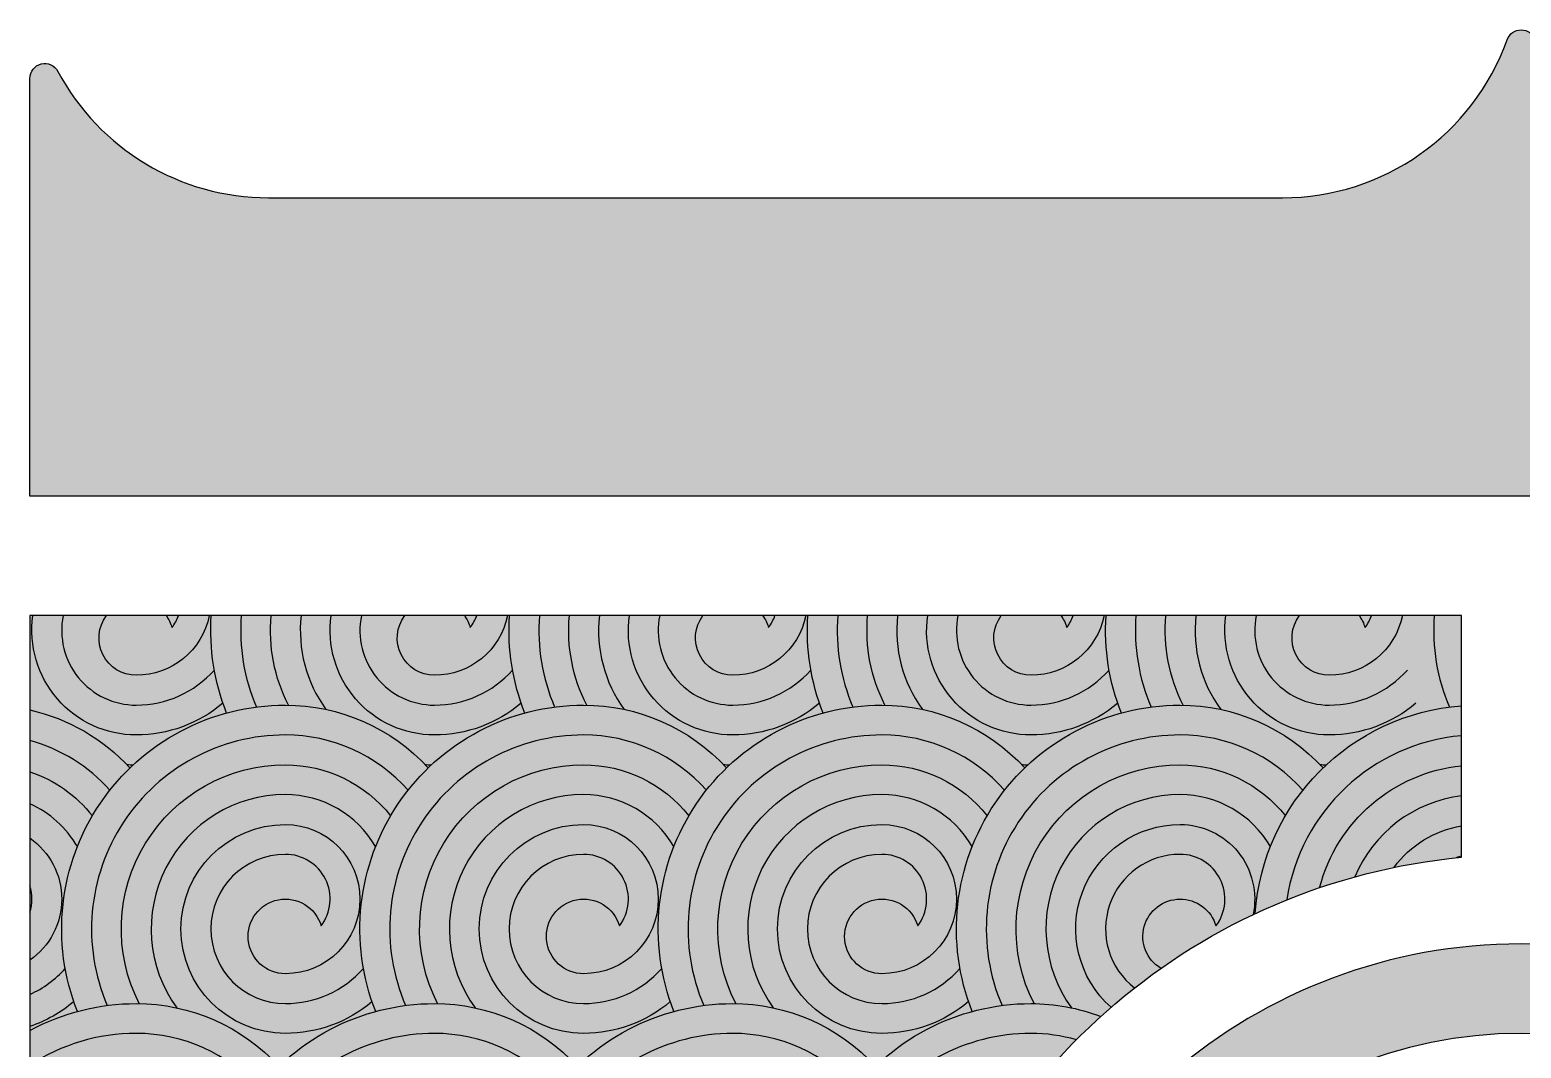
# Model space of a CAD drawing. Extents: x 46226 to 52544, y 29429 to 32275.
# Drawn here: x 46227 to 46727, y 31554 to 31895 of the extents above; entities that cross this region are included whole.
import ezdxf

# ---------------------------------------------------------------- set-up
doc = ezdxf.new("R2010")
doc.units = 0
doc.header["$LTSCALE"] = 1000
doc.header["$MEASUREMENT"] = 0

# ---------------------------------------------------------------- blocks, each defined once
blk = doc.blocks.new('dmgyxywl')
h = blk.add_hatch(color=42)
h.dxf.hatch_style = 1
edge = h.paths.add_edge_path()
edge.add_line((11.16785630240338, 0), (1.021737578848843, 0))
edge.add_arc((35.66275373022654, -5.000000000003638), 35, 171.7867892982619, 270.000000000006)
edge.add_arc((35.66275373023382, 4.999999999996362), 44.9999999999965, 269.9999999999907, 310.231549833652)
edge.add_arc((135.6627537302193, -5.000000000043656), 74.99999999997992, 190.1626203549432, 198.9492762169941, ccw=False)
edge.add_arc((35.66275373024109, 4.999999999992724), 34.99999999999623, 270, 318.40924023331496, ccw=False)
edge.add_arc((35.66275373023382, -5.000000000003638), 25, 168.4630409671591, 270, ccw=False)
edge = h.paths.add_edge_path()
edge.add_line((45.66275373023382, 0), (25.6627537302702, 0))
edge.add_arc((35.66275373022654, -7.499999999996362), 12.5000000000043, 143.1301023540493, 270)
edge.add_arc((35.66275373021926, 4.999999999992724), 24.99999999999898, 270.0000000000167, 348.4630409672036)
edge.add_line((60.15765115805698, 0), (49.80488935395988, 3.637978807091713e-12))
edge.add_arc((35.66275373021199, 4.999999999970896), 15.0000000000072, 323.1301023542727, 340.5287793656488, ccw=False)
edge.add_arc((35.66275373022654, -7.499999999996362), 12.5000000000043, 16.26020470825459, 36.86989764581067)
h = blk.add_hatch(color=42)
h.dxf.hatch_style = 1
edge = h.paths.add_edge_path()
edge.add_line((70.8553467461461, 0), (60.82960599475336, 0))
edge.add_arc((135.6627537302411, -5.000000000010914), 75.00000000000769, 176.1774462707178, 201.6246339271362)
edge.add_arc((85.66275373023382, -105.0000000000109), 75.00000000000679, 97.45561070894001, 105.2452637187024, ccw=False)
edge.add_arc((135.6627537302265, -5.000000000003638), 65.00000000000031, 175.5882742142268, 203.2267108443493, ccw=False)
edge = h.paths.add_edge_path()
edge.add_line((90.94139418024133, 0), (80.89049797971529, 0))
edge.add_arc((135.6627537302193, -4.999999999992724), 54.99999999998902, 174.7840914295523, 207.0449473588073)
edge.add_arc((85.66275373023382, -95.00000000001091), 65.00000000000489, 77.9378990770116, 89.10593422333181, ccw=False)
edge.add_arc((135.6627537302338, -5.000000000003638), 44.99999999999861, 173.6206297915521, 215.9760102486712, ccw=False)
edge = h.paths.add_edge_path()
edge.add_line((111.1678563024034, 0), (101.0217375788488, 0))
edge.add_arc((135.6627537302265, -5.000000000003638), 35, 171.7867892982619, 270.000000000006)
edge.add_arc((135.6627537302338, 4.999999999996362), 44.9999999999965, 269.9999999999907, 310.231549833652)
edge.add_arc((235.6627537302193, -5.000000000043656), 74.99999999997992, 190.1626203549432, 198.9492762169941, ccw=False)
edge.add_arc((135.6627537302411, 4.999999999992724), 34.99999999999623, 270, 318.40924023331496, ccw=False)
edge.add_arc((135.6627537302338, -5.000000000003638), 25, 168.4630409671591, 270, ccw=False)
edge = h.paths.add_edge_path()
edge.add_line((145.6627537302338, 0), (125.6627537300519, 0))
edge.add_arc((135.6627537302265, -7.499999999996362), 12.5000000000043, 143.1301023546496, 270)
edge.add_arc((135.6627537302193, 4.999999999992724), 24.99999999999898, 270.0000000000167, 348.4630409672036)
edge.add_line((160.157651158057, 0), (149.8048893539599, 3.637978807091713e-12))
edge.add_arc((135.662753730212, 4.999999999970896), 15.0000000000072, 323.1301023542727, 340.5287793656488, ccw=False)
edge.add_arc((135.6627537302265, -7.499999999996362), 12.5000000000043, 16.26020470825459, 36.86989764581067)
h = blk.add_hatch(color=42)
h.dxf.hatch_style = 1
edge = h.paths.add_edge_path()
edge.add_line((211.1678563024034, 0), (201.0217375788488, 0))
edge.add_arc((235.6627537302265, -5.000000000003638), 35, 171.7867892982619, 270.000000000006)
edge.add_arc((235.6627537302338, 4.999999999996362), 44.9999999999965, 269.9999999999907, 310.231549833652)
edge.add_arc((335.6627537302193, -5.000000000043656), 74.99999999997992, 190.1626203549432, 198.9492762169941, ccw=False)
edge.add_arc((235.6627537302411, 4.999999999992724), 34.99999999999623, 270, 318.40924023331496, ccw=False)
edge.add_arc((235.6627537302338, -5.000000000003638), 25, 168.4630409671591, 270, ccw=False)
edge = h.paths.add_edge_path()
edge.add_line((190.9413941802413, 0), (180.890497979708, 0))
edge.add_arc((235.6627537302193, -4.999999999992724), 54.99999999998902, 174.7840914295529, 207.0449473588073)
edge.add_arc((185.6627537302338, -95.00000000001091), 65.00000000000489, 77.9378990770116, 89.10593422333181, ccw=False)
edge.add_arc((235.6627537302338, -5.000000000003638), 44.99999999999861, 173.6206297915521, 215.9760102486712, ccw=False)
edge = h.paths.add_edge_path()
edge.add_line((170.8553467461461, 0), (160.8296059947534, 0))
edge.add_arc((235.6627537302411, -5.000000000010914), 75.00000000000769, 176.1774462707178, 201.6246339271362)
edge.add_arc((185.6627537302338, -105.0000000000109), 75.00000000000679, 97.45561070894001, 105.2452637187024, ccw=False)
edge.add_arc((235.6627537302265, -5.000000000003638), 65.00000000000031, 175.5882742142268, 203.2267108443493, ccw=False)
edge = h.paths.add_edge_path()
edge.add_line((245.6627537302338, 0), (225.6627537302047, 0))
edge.add_arc((235.6627537302265, -7.499999999996362), 12.5000000000043, 143.1301023542294, 270)
edge.add_arc((235.6627537302193, 4.999999999992724), 24.99999999999898, 270.0000000000167, 348.4630409672036)
edge.add_line((260.157651158057, 0), (249.8048893539599, 3.637978807091713e-12))
edge.add_arc((235.662753730212, 4.999999999970896), 15.0000000000072, 323.1301023542727, 340.5287793656488, ccw=False)
edge.add_arc((235.6627537302265, -7.499999999996362), 12.5000000000043, 16.26020470825459, 36.86989764581067)
h = blk.add_hatch(color=42)
h.dxf.hatch_style = 1
edge = h.paths.add_edge_path()
edge.add_line((290.9413941802413, 0), (280.8904979797153, 0))
edge.add_arc((335.6627537302193, -4.999999999992724), 54.99999999998902, 174.7840914295523, 207.0449473588073)
edge.add_arc((285.6627537302338, -95.00000000001091), 65.00000000000489, 77.9378990770116, 89.10593422333181, ccw=False)
edge.add_arc((335.6627537302338, -5.000000000003638), 44.99999999999861, 173.6206297915521, 215.9760102486712, ccw=False)
edge = h.paths.add_edge_path()
edge.add_line((270.8553467461461, 0), (260.8296059947534, 0))
edge.add_arc((335.6627537302411, -5.000000000010914), 75.00000000000769, 176.1774462707178, 201.6246339271362)
edge.add_arc((285.6627537302338, -105.0000000000109), 75.00000000000679, 97.45561070894001, 105.2452637187024, ccw=False)
edge.add_arc((335.6627537302265, -5.000000000003638), 65.00000000000031, 175.5882742142268, 203.2267108443493, ccw=False)
edge = h.paths.add_edge_path()
edge.add_line((311.1678563024034, 0), (301.0217375788488, 0))
edge.add_arc((335.6627537302265, -5.000000000003638), 35, 171.7867892982619, 270.000000000006)
edge.add_arc((335.6627537302338, 4.999999999996362), 44.9999999999965, 269.9999999999907, 310.231549833652)
edge.add_arc((435.6627537302193, -5.000000000043656), 74.99999999997992, 190.1626203549432, 198.9492762169941, ccw=False)
edge.add_arc((335.6627537302411, 4.999999999992724), 34.99999999999623, 270, 318.40924023331496, ccw=False)
edge.add_arc((335.6627537302338, -5.000000000003638), 25, 168.4630409671591, 270, ccw=False)
edge = h.paths.add_edge_path()
edge.add_line((345.6627537302338, 0), (325.6627537302484, 0))
edge.add_arc((335.6627537302265, -7.499999999996362), 12.5000000000043, 143.1301023541093, 270)
edge.add_arc((335.6627537302193, 4.999999999992724), 24.99999999999898, 270.0000000000167, 348.4630409672036)
edge.add_line((360.157651158057, 0), (349.8048893539599, 3.637978807091713e-12))
edge.add_arc((335.662753730212, 4.999999999970896), 15.0000000000072, 323.1301023542727, 340.5287793656488, ccw=False)
edge.add_arc((335.6627537302265, -7.499999999996362), 12.5000000000043, 16.26020470825459, 36.86989764581067)
h = blk.add_hatch(color=42)
h.dxf.hatch_style = 1
edge = h.paths.add_edge_path()
edge.add_line((390.9413941802413, 0), (380.8904979797153, 0))
edge.add_arc((435.6627537302193, -4.999999999992724), 54.99999999998902, 174.7840914295523, 207.0449473588073)
edge.add_arc((385.6627537302338, -95.00000000001091), 65.00000000000489, 77.9378990770116, 89.10593422333181, ccw=False)
edge.add_arc((435.6627537302338, -5.000000000003638), 44.99999999999861, 173.6206297915521, 215.9760102486712, ccw=False)
edge = h.paths.add_edge_path()
edge.add_line((370.8553467461461, 0), (360.8296059947534, 0))
edge.add_arc((435.6627537302411, -5.000000000010914), 75.00000000000769, 176.1774462707178, 201.6246339271362)
edge.add_arc((385.6627537302338, -105.0000000000109), 75.00000000000679, 97.45561070894001, 105.2452637187024, ccw=False)
edge.add_arc((435.6627537302265, -5.000000000003638), 65.00000000000031, 175.5882742142268, 203.2267108443493, ccw=False)
edge = h.paths.add_edge_path()
edge.add_line((411.1678563024034, 0), (401.0217375788488, 0))
edge.add_arc((435.6627537302265, -5.000000000003638), 35, 171.7867892982619, 270.000000000006)
edge.add_arc((435.6627537302338, 4.999999999996362), 44.9999999999965, 269.9999999999907, 310.231549833652)
edge.add_arc((535.6627537302193, -5.000000000043656), 74.99999999997992, 190.1626203549432, 198.9492762169941, ccw=False)
edge.add_arc((435.6627537302411, 4.999999999992724), 34.99999999999623, 270, 318.40924023331496, ccw=False)
edge.add_arc((435.6627537302338, -5.000000000003638), 25, 168.4630409671591, 270, ccw=False)
edge = h.paths.add_edge_path()
edge.add_line((445.6627537302338, 0), (425.6627537301829, 0))
edge.add_arc((435.6627537302265, -7.499999999996362), 12.5000000000043, 143.1301023542894, 270)
edge.add_arc((435.6627537302193, 4.999999999992724), 24.99999999999898, 270.0000000000167, 348.4630409672036)
edge.add_line((460.157651158057, 0), (449.8048893539599, 3.637978807091713e-12))
edge.add_arc((435.662753730212, 4.999999999970896), 15.0000000000072, 323.1301023542727, 340.5287793656488, ccw=False)
edge.add_arc((435.6627537302265, -7.499999999996362), 12.5000000000043, 16.26020470825459, 36.86989764581067)
h = blk.add_hatch(color=42)
h.dxf.hatch_style = 1
edge = h.paths.add_edge_path()
edge.add_line((520, -24.48533154930192), (520, -36.29981063180094))
edge.add_arc((535.6627537302265, -5.000000000003638), 35, 243.4161362098932, 270.0000000000059)
edge.add_arc((535.6627537302338, 4.999999999996362), 44.9999999999965, 269.9999999999907, 310.231549833652)
edge.add_arc((635.6627537302193, -5.000000000043656), 74.99999999997992, 190.1626203549432, 198.9492762169941, ccw=False)
edge.add_arc((535.6627537302411, 4.999999999992724), 34.99999999999623, 270, 318.40924023331496, ccw=False)
edge.add_arc((535.6627537302338, -5.000000000003638), 25, 231.2068855710605, 270, ccw=False)
edge = h.paths.add_edge_path()
edge.add_line((545.6627537302338, 0), (525.6627537302338, 0))
edge.add_arc((535.6627537302265, -7.499999999996362), 12.5000000000043, 143.1301023541493, 270)
edge.add_arc((535.6627537302193, 4.999999999992724), 24.99999999999898, 270.0000000000167, 348.4630409672036)
edge.add_line((560.157651158057, 0), (549.8048893539599, 3.637978807091713e-12))
edge.add_arc((535.662753730212, 4.999999999970896), 15.0000000000072, 323.1301023542727, 340.5287793656488, ccw=False)
edge.add_arc((535.6627537302265, -7.499999999996362), 12.5000000000043, 16.26020470825459, 36.86989764581067)
edge = h.paths.add_edge_path()
edge.add_line((470.8553467461461, 0), (460.8296059947534, 0))
edge.add_arc((535.6627537302411, -5.000000000010914), 75.00000000000769, 176.1774462707178, 201.6246339271362)
edge.add_arc((485.6627537302338, -105.0000000000109), 75.00000000000679, 97.45561070894001, 105.2452637187024, ccw=False)
edge.add_arc((535.6627537302265, -5.000000000003638), 65.00000000000031, 175.5882742142268, 203.2267108443493, ccw=False)
h = blk.add_hatch(color=42)
h.dxf.hatch_style = 1
h.paths.add_polyline_path([(85.66275373009557, -30.00000000000364, 0.5296103715122856), (15.94139418023406, -132.6393202250074, -0.03400186756233257), (25.93090059186216, -130.6340734308214, -0.5385948708638986), (85.66275373021199, -40.00000000000364, -0.2145275598044311), (126.8120488795903, -58.50704850644979, -0.03354111080086578), (133.5572063761792, -51.05547354056398, 0.2101075844913805)])
h.paths.add_polyline_path([(85.6627537302993, -50.00000000000364, 0.5602845657230627), (36.6769980177487, -130.0079134930675, -0.04876835376769231), (49.24591741510085, -131.4350909360401, -0.6126568142648919), (85.66275373024109, -60.00000000000364, -0.2671563228269033), (115.921716911238, -77.41036819001965, -0.03835781439933054), (120.9546715903416, -67.08082139898397, 0.2292727617895306)], flags=17)
h.paths.add_polyline_path([(85.66275373023382, -70.00000000000364, 1), (85.66275373022654, -140.0000000000036, 0.1773689056997282), (114.7272715136933, -129.3548221653837, -0.03835781439934827), (111.8394341135936, -118.2331961664277, -0.2144235957345806), (85.66275373024109, -130.0000000000036, -1), (85.66275373022654, -80.00000000000364, -0.6180339887500126), (97.66275373023382, -104.0000000000073, 2.000000000000271), (85.66275373022654, -120.0000000000036, 1)])
h = blk.add_hatch(color=42)
h.dxf.hatch_style = 1
h.paths.add_polyline_path([(185.6627537300956, -30.00000000000364, 0.5296103715122856), (115.9413941802341, -132.6393202250074, -0.03400186756233257), (125.9309005918622, -130.6340734308214, -0.5385948708638986), (185.662753730212, -40.00000000000364, -0.2145275598044311), (226.8120488795903, -58.50704850644979, -0.03354111080086578), (233.5572063761792, -51.05547354056398, 0.2101075844913805)])
h.paths.add_polyline_path([(185.6627537302993, -50.00000000000364, 0.5602845657230627), (136.6769980177487, -130.0079134930675, -0.04876835376769231), (149.2459174151008, -131.4350909360401, -0.6126568142648919), (185.6627537302411, -60.00000000000364, -0.2671563228269033), (215.921716911238, -77.41036819001965, -0.03835781439933054), (220.9546715903416, -67.08082139898397, 0.2292727617895306)], flags=17)
h.paths.add_polyline_path([(185.6627537302338, -70.00000000000364, 1), (185.6627537302265, -140.0000000000036, 0.1773689056997282), (214.7272715136933, -129.3548221653837, -0.03835781439934827), (211.8394341135936, -118.2331961664277, -0.2144235957345806), (185.6627537302411, -130.0000000000036, -1), (185.6627537302265, -80.00000000000364, -0.6180339887500126), (197.6627537302338, -104.0000000000073, 2.000000000000271), (185.6627537302265, -120.0000000000036, 1)])
h = blk.add_hatch(color=42)
h.dxf.hatch_style = 1
h.paths.add_polyline_path([(285.6627537300956, -30.00000000000364, 0.5296103715122856), (215.9413941802341, -132.6393202250074, -0.03400186756233257), (225.9309005918622, -130.6340734308214, -0.5385948708638986), (285.662753730212, -40.00000000000364, -0.2145275598044311), (326.8120488795903, -58.50704850644979, -0.03354111080086578), (333.5572063761792, -51.05547354056398, 0.2101075844913805)])
h.paths.add_polyline_path([(285.6627537302993, -50.00000000000364, 0.5602845657230627), (236.6769980177487, -130.0079134930675, -0.04876835376769231), (249.2459174151008, -131.4350909360401, -0.6126568142648919), (285.6627537302411, -60.00000000000364, -0.2671563228269033), (315.921716911238, -77.41036819001965, -0.03835781439933054), (320.9546715903416, -67.08082139898397, 0.2292727617895306)], flags=17)
h.paths.add_polyline_path([(285.6627537302338, -70.00000000000364, 1), (285.6627537302265, -140.0000000000036, 0.1773689056997282), (314.7272715136933, -129.3548221653837, -0.03835781439934827), (311.8394341135936, -118.2331961664277, -0.2144235957345806), (285.6627537302411, -130.0000000000036, -1), (285.6627537302265, -80.00000000000364, -0.6180339887500126), (297.6627537302338, -104.0000000000073, 2.000000000000271), (285.6627537302265, -120.0000000000036, 1)])
h = blk.add_hatch(color=42)
h.dxf.hatch_style = 1
h.paths.add_polyline_path([(385.6627537300956, -30.00000000000364, 0.5296103715122856), (315.9413941802341, -132.6393202250074, -0.03400186756233257), (325.9309005918622, -130.6340734308214, -0.5385948708638986), (385.662753730212, -40.00000000000364, -0.2145275598044311), (426.8120488795903, -58.50704850644979, -0.03354111080086578), (433.5572063761792, -51.05547354056398, 0.2101075844913805)])
h.paths.add_polyline_path([(385.6627537302993, -50.00000000000364, 0.5602845657230627), (336.6769980177487, -130.0079134930675, -0.04876835376769231), (349.2459174151008, -131.4350909360401, -0.6126568142648919), (385.6627537302411, -60.00000000000364, -0.2671563228269033), (415.921716911238, -77.41036819001965, -0.03835781439933054), (420.9546715903416, -67.08082139898397, 0.2292727617895306)], flags=17)
edge = h.paths.add_edge_path()
edge.add_arc((499.9999999997526, -290.0000000010004), 210.0000000000019, 115.3425154956959, 125.1103649349503)
edge.add_arc((385.6627537302193, -107.5), 12.50000000000339, 16.26020470828672, 238.96277540680398, ccw=False)
edge.add_arc((385.6627537302265, -95.00000000000364), 14.99999999999855, 323.130102354156, 449.9999999999721)
edge.add_arc((385.6627537311288, -104.9999999973807), 24.99999999737583, 90.00000000205108, 232.3011487155675)
edge.add_arc((500.0000000079453, -289.9999999947686), 210.0000000000493, 128.1164677067994, 130.894253590319)
edge.add_arc((385.6627537302265, -105.0000000000036), 35.00000000000031, 90, 228.6076617022964, ccw=False)
edge.add_arc((385.6627537302265, -95.00000000000364), 25, -12.026989901921922, 90, ccw=False)
h = blk.add_hatch(color=42)
h.dxf.hatch_style = 1
edge = h.paths.add_edge_path()
edge.add_line((0, -126.9287232660572), (0, -137.6549337052602))
edge.add_arc((-14.33724626976618, -95.00000000000364), 44.9999999999965, 288.5786107315441, 310.231549833652)
edge.add_arc((85.66275373021926, -105.0000000000437), 74.99999999997992, 190.1626203549432, 198.9492762169941, ccw=False)
edge.add_arc((-14.33724626975891, -95.00000000000728), 34.99999999999623, 294.1819463046232, 318.40924023331496, ccw=False)
edge = h.paths.add_edge_path()
edge.add_line((0, -99.40946361817987), (0, -115.4803166332968))
edge.add_arc((-14.33724626977346, -95.00000000000728), 24.99999999999926, 304.9939439770336, 415.0060560229712)
edge.add_line((0, -74.51968336671416), (-7.275957614183426e-12, -90.59053638181649))
edge.add_arc((-14.33724626977346, -95.00000000001091), 15.00000000000338, -17.09543913812081, 17.095439138221877, ccw=False)
edge = h.paths.add_edge_path()
edge.add_line((0, -52.34506629474345), (0, -63.07127673395007))
edge.add_arc((-14.33724626976618, -95.00000000000728), 35.00000000000311, 30.169573491679216, 65.81805369537079, ccw=False)
edge.add_arc((85.66275373026292, -105.0000000000146), 75.00000000002514, 149.6295375079852, 158.4161933700318, ccw=False)
edge.add_arc((-14.33724626976618, -95.00000000001091), 45.00000000000598, 38.34726389134529, 71.42138926846027)
edge = h.paths.add_edge_path()
edge.add_line((0, -31.60091980636207), (0, -41.90156904955074))
edge.add_arc((-14.33724626977346, -95.00000000000728), 55.00000000000279, 41.56798078502362, 74.88975112758959, ccw=False)
edge.add_arc((85.66275373021926, -105.0000000000437), 75.00000000001478, 134.0065524864345, 141.6907281251619, ccw=False)
edge.add_arc((-14.33724626977346, -95.00000000000728), 65.00000000000321, 42.53726890509537, 77.25730859235617)
h = blk.add_hatch(color=42)
h.dxf.hatch_style = 1
edge = h.paths.add_edge_path()
edge.add_line((520, -65.91471989804268), (520, -68.75910083122653))
edge.add_arc((585.6627537302629, -105.0000000000146), 75.00000000002514, 149.6295375079852, 151.1046069359036, ccw=False)
edge.add_arc((485.6627537302338, -95.00000000001091), 45.00000000000598, 38.34726389134529, 40.26618536622761)
edge = h.paths.add_edge_path()
edge.add_line((520, -39.80984219438687), (520, -52.03543880581128))
edge.add_arc((485.6627537302265, -95.00000000000728), 55.00000000000279, 41.56798078502362, 51.368177072690514, ccw=False)
edge.add_arc((585.6627537302193, -105.0000000000437), 75.00000000001478, 134.0065524864345, 141.6907281251619, ccw=False)
edge.add_arc((485.6627537302265, -95.00000000000728), 65.00000000000321, 42.53726890509537, 58.11167526656568)
edge = h.paths.add_edge_path()
edge.add_arc((500.0000000033469, -290.0000000004547), 210.000000000002, 95.95165489263213, 101.7067871265168)
edge.add_arc((485.6627537302265, -105.0000000000036), 34.99999999999803, 99.31098158897152, 143.8799969252642, ccw=False)
edge.add_line((479.9999999999927, -70.46113464239897), (480, -80.64977987387829))
edge.add_arc((485.6627537302265, -105.0000000000036), 24.99999999999995, 103.0916962690917, 107.3075086406128)
edge = h.paths.add_edge_path()
edge.add_arc((500.0000000045547, -289.999999999578), 210.000000000002, 105.41444384609, 108.7693345910207)
edge.add_arc((485.6627537302193, -104.9999999999927), 54.99999999999028, 95.9095976573887, 165.4336678768395, ccw=False)
edge.add_line((480, -50.29229286297414), (480, -60.3577193661622))
edge.add_arc((485.6627537302338, -105.0000000000036), 44.99999999999797, 97.22920791291165, 157.1892698107822)
edge = h.paths.add_edge_path()
edge.add_arc((500.0000000133587, -289.9999999954744), 210.000000000002, 111.9814215469606, 115.1239752459834)
edge.add_arc((485.6627537302411, -105.0000000000109), 75.0000000000074, 94.330146041548, 176.0762560798027, ccw=False)
edge.add_line((480, -30.21408407868512), (480, -40.247137359107))
edge.add_arc((485.6627537302265, -105.0000000000036), 64.9999999999989, 94.9979033307138, 171.387242273599)
h = blk.add_hatch(color=42)
h.dxf.hatch_style = 1
h.paths.add_polyline_path([(35.66275373023382, -170.0000000000036, 1), (35.66275373022654, -240.0000000000036, 0.1773689056997282), (64.72727151369327, -229.3548221653837, -0.03835781439934827), (61.8394341135936, -218.2331961664277, -0.2144235957345806), (35.66275373024109, -230.0000000000036, -1), (35.66275373022654, -180.0000000000036, -0.6180339887500126), (47.66275373023382, -204.0000000000073, 2.000000000000271), (35.66275373022654, -220.0000000000036, 1)])
edge = h.paths.add_edge_path()
edge.add_line((0, -139.0214580611537), (0, -150.6569415989834))
edge.add_arc((35.66275373022654, -205.0000000000036), 65.00000000000031, 90.00000000001279, 123.27497763866, ccw=False)
edge.add_arc((35.66275373022654, -195.0000000000073), 55.00000000000279, 41.56798078502362, 90.00000000001518, ccw=False)
edge.add_arc((135.6627537302193, -205.0000000000437), 75.00000000001478, 134.0065524864345, 141.6907281251619, ccw=False)
edge.add_arc((35.66275373022654, -195.0000000000073), 65.00000000000321, 42.53726890509537, 90.00000000011543)
edge.add_arc((35.66275373024109, -205.0000000000109), 75.00000000000769, 90.00000000011117, 118.3921303085559)
edge = h.paths.add_edge_path()
edge.add_line((0, -163.129150995268), (0, -177.5560936385446))
edge.add_arc((35.66275373023382, -205.0000000000036), 44.99999999999861, 89.99999999999068, 142.4202877184923, ccw=False)
edge.add_arc((35.66275373023382, -195.0000000000073), 35.00000000000311, 30.169573491679216, 89.99999999998812, ccw=False)
edge.add_arc((135.6627537302629, -205.0000000000146), 75.00000000002514, 149.6295375079852, 158.4161933700318, ccw=False)
edge.add_arc((35.66275373023382, -195.0000000000109), 45.00000000000598, 38.34726389134529, 89.99999999991662)
edge.add_arc((35.66275373021926, -204.9999999999927), 54.99999999998902, 89.99999999991662, 130.4221084661367)
h = blk.add_hatch(color=42)
h.dxf.hatch_style = 1
h.paths.add_polyline_path([(135.6627537300956, -130.0000000000036, 0.5296103715122856), (65.94139418023406, -232.6393202250074, -0.03400186756233257), (75.93090059186216, -230.6340734308214, -0.5385948708638986), (135.662753730212, -140.0000000000036, -0.2145275598044311), (176.8120488795903, -158.5070485064498, -0.03354111080086578), (183.5572063761792, -151.055473540564, 0.2101075844913805)])
h.paths.add_polyline_path([(135.6627537302993, -150.0000000000036, 0.5602845657230627), (86.6769980177487, -230.0079134930675, -0.04876835376769231), (99.24591741510085, -231.4350909360401, -0.6126568142648919), (135.6627537302411, -160.0000000000036, -0.2671563228269033), (165.921716911238, -177.4103681900197, -0.03835781439933054), (170.9546715903416, -167.080821398984, 0.2292727617895306)], flags=17)
h.paths.add_polyline_path([(135.6627537302338, -170.0000000000036, 1), (135.6627537302265, -240.0000000000036, 0.1773689056997282), (164.7272715136933, -229.3548221653837, -0.03835781439934827), (161.8394341135936, -218.2331961664277, -0.2144235957345806), (135.6627537302411, -230.0000000000036, -1), (135.6627537302265, -180.0000000000036, -0.6180339887500126), (147.6627537302338, -204.0000000000073, 2.000000000000271), (135.6627537302265, -220.0000000000036, 1)])
h = blk.add_hatch(color=42)
h.dxf.hatch_style = 1
h.paths.add_polyline_path([(235.6627537300956, -130.0000000000036, 0.5296103715122856), (165.9413941802341, -232.6393202250074, -0.03400186756233257), (175.9309005918622, -230.6340734308214, -0.5385948708638986), (235.662753730212, -140.0000000000036, -0.2145275598044311), (276.8120488795903, -158.5070485064498, -0.03354111080086578), (283.5572063761792, -151.055473540564, 0.2101075844913805)])
h.paths.add_polyline_path([(235.6627537302993, -150.0000000000036, 0.5602845657230627), (186.6769980177487, -230.0079134930675, -0.04876835376769231), (199.2459174151008, -231.4350909360401, -0.6126568142648919), (235.6627537302411, -160.0000000000036, -0.2671563228269033), (265.921716911238, -177.4103681900197, -0.03835781439933054), (270.9546715903416, -167.080821398984, 0.2292727617895306)], flags=17)
h.paths.add_polyline_path([(235.6627537302338, -170.0000000000036, 1), (235.6627537302265, -240.0000000000036, 0.1773689056997282), (264.7272715136933, -229.3548221653837, -0.03835781439934827), (261.8394341135936, -218.2331961664277, -0.2144235957345806), (235.6627537302411, -230.0000000000036, -1), (235.6627537302265, -180.0000000000036, -0.6180339887500126), (247.6627537302338, -204.0000000000073, 2.000000000000271), (235.6627537302265, -220.0000000000036, 1)])
h = blk.add_hatch(color=42)
h.dxf.hatch_style = 1
edge = h.paths.add_edge_path()
edge.add_arc((500.0000000042346, -289.9999999971333), 210.0000000000019, 132.1655748672314, 135.2454218620357)
edge.add_arc((335.6627537302265, -195.0000000000073), 55.00000000000279, 73.94572357240472, 90.00000000001515)
edge.add_arc((335.6627537302265, -205.0000000000036), 65.00000000000031, 90.00000000001283, 203.2267108443493)
edge.add_arc((285.6627537302338, -305.0000000000109), 75.00000000000679, 97.45561070893994, 105.2452637187024)
edge.add_arc((335.6627537302411, -205.0000000000109), 75.00000000000769, 90.00000000011107, 201.6246339271363, ccw=False)
edge.add_arc((335.6627537302265, -195.0000000000073), 65.00000000000321, 68.92869497341758, 90.00000000011539, ccw=False)
edge = h.paths.add_edge_path()
edge.add_arc((499.999999998865, -290.000000003427), 210.0000000000019, 152.9278372272561, 159.7806959195699)
edge.add_arc((335.6627537303284, -205.0000000007931), 34.99999999921113, 104.51495489137051, 200.7864069550407, ccw=False)
edge.add_arc((499.9999999958745, -290.0000000069049), 209.9999999999074, 145.5206659238586, 152.3735246681335)
edge.add_arc((335.6627537302411, -205.0000000000036), 25.00000000000159, 150.321936368628, 154.9794259178915)
edge = h.paths.add_edge_path()
edge.add_arc((500.0000000004875, -289.9999999998472), 210.0000000000019, 163.5466378590952, 163.7559616222177)
edge.add_arc((285.6627537302338, -295.0000000000109), 65.00000000000594, 78.71423446328745, 89.1059342233318)
edge.add_arc((335.6627537302193, -204.9999999999927), 54.99999999998978, 89.99999999991661, 207.0449473588073, ccw=False)
edge.add_arc((335.6627537557142, -195.0000000020882), 45.00000000208715, 80.68504910195509, 90.00000003235931, ccw=False)
edge.add_arc((499.9999999967913, -290.0000000045657), 209.9999999999569, 138.4065292934659, 141.7547239840954)
edge.add_arc((335.6627537302338, -205.0000000000036), 44.99999999999777, 90.75126830533425, 214.5500935365282)
at = {"color": 42}
for points in [[(64.72727151369327, -29.35482216538367, -0.1773689056996873), (35.66275373023382, -40.00000000000364, -0.4568502517478942), (1.021737578856118, 0, -0.4568502517478942)], [(60.15765115806425, 0, -0.35639395869267), (35.66275373023382, -20.00000000000364, -0.6180339887498948), (25.66275373022654, 0, -0.6180339887498948)], [(45.66275373024109, 0, -0.09016994374951424), (47.66275373023382, -4.000000000007276, 0.07606222780062652), (49.80488935396716, 0)], [(70.8553467461461, 0, 0.1211834676604671), (75.93090059186216, -30.63407343082145)], [(90.94139418023406, 0, 0.186943412418457), (99.24591741509357, -31.43509093603643)], [(164.7272715136933, -29.35482216538367, -0.1773689056996873), (135.6627537302338, -40.00000000000364, -0.4568502517478942), (101.0217375788561, 0, -0.4568502517478942)], [(160.1576511580643, 0, -0.35639395869267), (135.6627537302338, -20.00000000000364, -0.6180339887498948), (125.6627537302265, 0, -0.6180339887498948)], [(145.6627537302411, 0, -0.09016994374951424), (147.6627537302338, -4.000000000007276, 0.07606222780062652), (149.8048893539672, 0)], [(264.7272715136933, -29.35482216538367, -0.1773689056996676), (235.6627537302338, -40.00000000000364, -0.4568502517478942), (201.0217375788561, 0, -0.4568502517478942)], [(260.1576511580643, 0, -0.3563939586926565), (235.6627537302338, -20.00000000000364, -0.6180339887498948), (225.6627537302265, 0, -0.6180339887498948)], [(245.6627537302411, 0, -0.09016994374951424), (247.6627537302338, -4.000000000007276, 0.07606222780062652), (249.8048893539672, 0)], [(265.9413941802341, -32.6393202250074, -0.1114928637692488), (260.8296059947534, 0, -0.1114928637692488)], [(290.9413941802341, 0, 0.186943412418457), (299.2459174150936, -31.43509093603643)], [(364.7272715136933, -29.35482216538367, -0.1773689056996676), (335.6627537302338, -40.00000000000364, -0.4568502517478942), (301.0217375788561, 0, -0.4568502517478942)], [(360.1576511580643, 0, -0.3563939586926565), (335.6627537302338, -20.00000000000364, -0.6180339887498948), (325.6627537302265, 0, -0.6180339887498948)], [(345.6627537302411, 0, -0.09016994374951424), (347.6627537302338, -4.000000000007276, 0.07606222780062652), (349.8048893539672, 0)], [(365.9413941802341, -32.6393202250074, -0.1114928637692488), (360.8296059947534, 0, -0.1114928637692488)], [(390.9413941802341, 0, 0.186943412418457), (399.2459174150936, -31.43509093603643)], [(464.7272715136933, -29.35482216538367, -0.1773689056996676), (435.6627537302338, -40.00000000000364, -0.4568502517478942), (401.0217375788561, 0, -0.4568502517478942)], [(460.1576511580643, 0, -0.3563939586926565), (435.6627537302338, -20.00000000000364, -0.6180339887498948), (425.6627537302265, 0, -0.6180339887498948)], [(445.6627537302411, 0, -0.09016994374951424), (447.6627537302338, -4.000000000007276, 0.07606222780062652), (449.8048893539672, 0)], [(11.16785630240338, 0, 0.4744978678081177), (35.66275373023382, -30.00000000000364, 0.2144235957345824), (61.83943411358632, -18.23319616642766)], [(65.94139418023406, -32.6393202250074, -0.1114928637692488), (60.82960599475336, 0, -0.1114928637692488)], [(86.6769980177487, -30.00791349306746, -0.141701700998794), (80.89049797971529, 0, -0.141701700998794)], [(111.1678563024034, 0, 0.4744978678081177), (135.6627537302338, -30.00000000000364, 0.2144235957345824), (161.8394341135863, -18.23319616642766)], [(165.9413941802341, -32.6393202250074, -0.1114928637692488), (160.8296059947534, 0, -0.1114928637692488)], [(170.8553467461461, 0, 0.1211834676604671), (175.9309005918622, -30.63407343082145)], [(186.6769980177487, -30.00791349306746, -0.141701700998794), (180.8904979797153, 0, -0.141701700998794)], [(190.9413941802341, 0, 0.186943412418457), (199.2459174150936, -31.43509093603643)], [(211.1678563024034, 0, 0.4744978678081177), (235.6627537302338, -30.00000000000364, 0.2144235957345824), (261.8394341135863, -18.23319616642766)], [(270.8553467461461, 0, 0.1211834676604671), (275.9309005918622, -30.63407343082145)], [(286.6769980177487, -30.00791349306746, -0.141701700998794), (280.8904979797153, 0, -0.141701700998794)], [(311.1678563024034, 0, 0.4744978678081177), (335.6627537302338, -30.00000000000364, 0.2144235957345824), (361.8394341135863, -18.23319616642766)], [(370.8553467461461, 0, 0.1211834676604671), (375.9309005918622, -30.63407343082145)], [(386.6769980177487, -30.00791349306746, -0.141701700998794), (380.8904979797153, 0, -0.141701700998794)], [(411.1678563024034, 0, 0.4744978678081177), (435.6627537302338, -30.00000000000364, 0.2144235957345824), (461.8394341135863, -18.23319616642766)], [(470.8553467461461, 0, 0.1211834676604671), (475.9309005918622, -30.63407343082145)], [(15.94139418023406, -132.6393202250074, -0.5296103715128742), (85.66275373023382, -30.00000000000364, -0.2101075844907978), (133.557206376172, -51.0554735405567, -0.2101075844907978)], [(115.9413941802341, -132.6393202250074, -0.5296103715128742), (185.6627537302338, -30.00000000000364, -0.2101075844907978), (233.557206376172, -51.0554735405567, -0.2101075844907978)], [(215.9413941802341, -132.6393202250074, -0.5296103715128742), (285.6627537302338, -30.00000000000364, -0.2101075844907978), (333.557206376172, -51.0554735405567, -0.2101075844907978)], [(315.9413941802341, -132.6393202250074, -0.5296103715128742), (385.6627537302338, -30.00000000000364, -0.2101075844907978), (433.557206376172, -51.0554735405567, -0.2101075844907978)], [(0, -31.60091980636207, -0.1526644598218582), (33.55720637617196, -51.0554735405567)], [(410.8385532068496, -99.86784489356069, -0.3726225381499549), (480, -30.21408407868876)], [(126.8120488795903, -58.50704850644979, 0.2145275598043432), (85.66275373023382, -40.00000000000364, 0.5385948708639797), (25.93090059186216, -130.6340734308214)], [(226.8120488795903, -58.50704850644979, 0.2145275598043432), (185.6627537302338, -40.00000000000364, 0.5385948708639797), (125.9309005918622, -130.6340734308214)], [(326.8120488795903, -58.50704850644979, 0.2145275598043432), (285.6627537302338, -40.00000000000364, 0.5385948708639797), (225.9309005918622, -130.6340734308214)], [(426.8120488795903, -58.50704850644979, 0.2145275598043432), (385.6627537302338, -40.00000000000364, 0.5385948708639797), (325.9309005918622, -130.6340734308214)], [(26.81204887959029, -58.50704850644979, 0.1464268963256931), (0, -41.90156904955438, 0.1464268963256931)], [(480, -40.247137359107, 0.3462289525729828), (421.3957548077815, -95.26589246507137, 0.3462289525729828)], [(36.6769980177487, -130.0079134930675, -0.5602845657226486), (85.66275373023382, -50.00000000000364, -0.2292727617898945), (120.9546715903343, -67.08082139898033, -0.2292727617898945)], [(32.45694853593886, -49.88566378095129, 0.01238804775090993), (34.68404237934737, -49.9893556754505, 0.01238804775090993)], [(136.6769980177487, -130.0079134930675, -0.5602845657226486), (185.6627537302338, -50.00000000000364, -0.2292727617898945), (220.9546715903343, -67.08082139898033, -0.2292727617898945)], [(132.4569485359389, -49.88566378095129, 0.01238804775090993), (134.6840423793474, -49.9893556754505, 0.01238804775090993)], [(236.6769980177487, -130.0079134930675, -0.5602845657226486), (285.6627537302338, -50.00000000000364, -0.2292727617898945), (320.9546715903343, -67.08082139898033, -0.2292727617898945)], [(232.4569485359389, -49.88566378095129, 0.01238804775090993), (234.6840423793474, -49.9893556754505, 0.01238804775090993)], [(336.6769980177487, -130.0079134930675, -0.5602845657226486), (385.6627537302338, -50.00000000000364, -0.2292727617898945), (420.9546715903343, -67.08082139898033, -0.2292727617898945)], [(332.4569485359389, -49.88566378095129, 0.01238804775090993), (334.6840423793474, -49.9893556754505, 0.01238804775090993)], [(432.4569485359389, -49.88566378095129, 0.01238804775090993), (434.6840423793474, -49.9893556754505, 0.01238804775090993)], [(0, -52.34506629474345, -0.145323347493799), (20.95467159033433, -67.08082139898033)], [(432.4306119534958, -91.16746292751122, -0.3130171988387757), (480, -50.29229286296686)], [(115.921716911238, -77.41036819001602, 0.2671563228269426), (85.66275373023382, -60.00000000000364, 0.6126568142647957), (49.24591741509357, -131.4350909360364)], [(215.921716911238, -77.41036819001602, 0.2671563228269426), (185.6627537302338, -60.00000000000364, 0.6126568142647957), (149.2459174150936, -131.4350909360364)], [(315.921716911238, -77.41036819001602, 0.2671563228269426), (285.6627537302338, -60.00000000000364, 0.6126568142647957), (249.2459174150936, -131.4350909360364)], [(415.921716911238, -77.41036819001602, 0.2671563228269426), (385.6627537302338, -60.00000000000364, 0.6126568142647957), (349.2459174150936, -131.4350909360364)], [(15.92171691123804, -77.41036819001602, 0.156812550290254), (0, -63.07127673395371, 0.156812550290254)], [(480, -60.3577193661622, 0.2677624268028597), (444.1821784120839, -87.55402994171163, 0.2677624268028597)], [(114.7272715136933, -129.3548221653837, -0.1773689056996906), (85.66275373023382, -140.0000000000036, -1), (85.66275373023382, -70.00000000000364, -1), (85.66275373023382, -120.0000000000036, -2.000000000000667), (97.66275373023382, -104.0000000000073, 0.6180339887498865), (85.66275373023382, -80.00000000000364, 1), (85.66275373023382, -130.0000000000036, 0.2144235957345824), (111.8394341135863, -118.2331961664277)], [(214.7272715136933, -129.3548221653837, -0.1773689056996906), (185.6627537302338, -140.0000000000036, -1), (185.6627537302338, -70.00000000000364, -1), (185.6627537302338, -120.0000000000036, -2.000000000000667), (197.6627537302338, -104.0000000000073, 0.6180339887498865), (185.6627537302338, -80.00000000000364, 1), (185.6627537302338, -130.0000000000036, 0.2144235957345824), (211.8394341135863, -118.2331961664277)], [(314.7272715136933, -129.3548221653837, -0.1773689056996906), (285.6627537302338, -140.0000000000036, -1), (285.6627537302338, -70.00000000000364, -1), (285.6627537302338, -120.0000000000036, -2.000000000000667), (297.6627537302338, -104.0000000000073, 0.6180339887498865), (285.6627537302338, -80.00000000000364, 1), (285.6627537302338, -130.0000000000036, 0.2144235957345824), (311.8394341135863, -118.2331961664277)], [(362.5203493710142, -131.2569823185077, -0.6911919328484475), (385.6627537302338, -70.00000000000364, -0.4771200988242367), (410.1139925499374, -100.209310912378)], [(0, -74.51968336670689, -0.5206342226611985), (0, -115.4803166333004)], [(457.3903090154708, -84.36825577293348, -0.1969581655986796), (480, -70.46113464239897)], [(379.2178179719922, -118.2104062981853, -1.464607325566908), (397.6627537302338, -104.0000000000073, 0.6180339887498865), (385.6627537302338, -80.00000000000364, 0.7152774888847858), (370.3749743053268, -124.7808948294951)], [(480, -80.64977987387829, 0.01839702684056219), (478.2252538822431, -81.13195449956038, 0.01839702684056219)], [(0, -99.40946361819442, 0.1503025736513898), (0, -90.59053638181285)], [(0, -126.9287232660499, 0.1061070528213741), (11.83943411358632, -118.2331961664277)], [(14.72727151369327, -129.3548221653837, -0.0947608906982943), (0, -137.6549337052638, -0.0947608906982943)], [(0, -139.0214580611573, -0.1245217137769946), (35.66275373023382, -130.0000000000036, -0.2101075844907978), (83.55720637617196, -151.0554735405567)], [(65.94139418023406, -232.6393202250074, -0.5296103715128742), (135.6627537302338, -130.0000000000036, -0.2101075844907978), (183.557206376172, -151.0554735405567, -0.2101075844907978)], [(165.9413941802341, -232.6393202250074, -0.5296103715128742), (235.6627537302338, -130.0000000000036, -0.2101075844907978), (283.557206376172, -151.0554735405567, -0.2101075844907978)], [(265.9413941802341, -232.6393202250074, -0.5296103715129522), (335.6627537302338, -130.0000000000036, -0.09220085443917123), (359.0321725016765, -134.3463087167474, -0.09220085443917123)], [(76.8120488795903, -158.5070485064498, 0.2145275598043499), (35.66275373023382, -140.0000000000036, 0.146218353258517), (0, -150.6569415989761, 0.146218353258517)], [(176.8120488795903, -158.5070485064498, 0.2145275598043432), (135.6627537302338, -140.0000000000036, 0.5385948708639797), (75.93090059186216, -230.6340734308214)], [(276.8120488795903, -158.5070485064498, 0.2145275598043432), (235.6627537302338, -140.0000000000036, 0.5385948708639797), (175.9309005918622, -230.6340734308214)], [(350.8728847916063, -142.1449915987578, 0.07016479949960908), (335.6627537302338, -140.0000000000036, 0.5385948708639797), (275.9309005918622, -230.6340734308214)]]:
    blk.add_lwpolyline(points, format="xyb", dxfattribs=at)

msp = doc.modelspace()

# ---------------------------------------------------------------- hatches: boundary and pattern name
h = msp.add_hatch(color=254)
h.dxf.hatch_style = 1
h.paths.add_polyline_path([(47217.77454422304, 31881.2285888818, -0.7807730405735464), (47227.18629143482, 31878.87561955121), (47227.18642155037, 31738.87617252367), (46227.18642155037, 31738.87617252367), (46227.18642386746, 31878.87616268087, -0.7807763535358421), (46236.59818830315, 31881.2291042812, 0.276983934038063), (46307.18641708556, 31838.87617252367), (46647.18642167262, 31838.87617252367, 0.3164988453150827), (46722.48053920485, 31891.84293622014, -0.7034648316842742), (46731.89230389759, 31891.84293621677, 0.3164988455120915), (46807.18642136773, 31838.87617252367), (47147.18658883445, 31838.87617252349, 0.2769819636124253)])
h = msp.add_hatch(color=51)
h.dxf.hatch_style = 1
edge = h.paths.add_edge_path()
edge.add_line((46707.18642155037, 31617.92162212654), (46707.18642155037, 31698.87617252367))
edge.add_line((46707.18642155037, 31698.87617252367), (46227.18642155037, 31698.87617252367))
edge.add_line((46227.18642155037, 31698.87617252367), (46227.18642155037, 31278.87617252367))
edge.add_line((46227.18642155037, 31278.87617252367), (46368.14097194671, 31278.87617252367))
edge.add_arc((46577.18642155038, 31258.87617252365), 210.0000000000021, 104.663584382567, 174.5349762000892, ccw=False)
edge.add_arc((46727.18642155058, 31408.87617252289), 210.0000000000016, 95.46502379996372, 165.3364156170637, ccw=False)
edge = h.paths.add_edge_path()
edge.add_arc((46577.18642155037, 31258.87617252365), 209.9999999999978, 185.4650237998999, 255.3364156175108, ccw=False)
edge.add_line((46368.1409719467, 31238.87617252367), (46227.18642155037, 31238.87617252367))
edge.add_line((46227.18642155037, 31238.87617252367), (46227.18642155037, 30818.87617252367))
edge.add_line((46227.18642155037, 30818.87617252367), (46707.18642155037, 30818.87617252367))
edge.add_line((46707.18642155037, 30818.87617252367), (46707.18642155037, 30899.83072292248))
edge.add_arc((46727.18642155038, 31108.87617252615), 210.0000000000011, 194.6635843834462, 264.53497620009216, ccw=False)
edge = h.paths.add_edge_path()
edge.add_line((47227.18642155037, 31238.87617252367), (47086.23187115428, 31238.87617252367))
edge.add_arc((46877.1864215506, 31258.87617252367), 210.0000000000076, 284.66358438242514, 354.5349762000943, ccw=False)
edge.add_arc((46727.18642155038, 31108.87617252615), 209.9999999999987, 275.4650237999039, 345.33641561654133, ccw=False)
edge.add_line((46747.18642155037, 30899.83072292248), (46747.18642155037, 30818.87617252367))
edge.add_line((46747.18642155037, 30818.87617252367), (47227.18642155037, 30818.87617252367))
edge.add_line((47227.18642155037, 30818.87617252367), (47227.18642155037, 31238.87617252367))
edge = h.paths.add_edge_path()
edge.add_line((47227.18642155037, 31698.87617252367), (46747.18642155037, 31698.87617252367))
edge.add_line((46747.18642155037, 31698.87617252367), (46747.18642155037, 31617.92162212658))
edge.add_arc((46727.18642155058, 31408.87617252289), 210.000000000002, 14.663584382930026, 84.53497620015202, ccw=False)
edge.add_arc((46877.1864215506, 31258.87617252368), 210.0000000000048, 5.46502379990369, 75.3364156173779, ccw=False)
edge.add_line((47086.23187115428, 31278.87617252367), (47227.18642155037, 31278.87617252367))
edge.add_line((47227.18642155037, 31278.87617252367), (47227.18642155037, 31698.87617252367))
h = msp.add_hatch(color=254)
h.dxf.hatch_style = 1
h.paths.add_polyline_path([(46549.35160254428, 31436.71099152965, 0.8556546004009121), (46549.35160254441, 31081.04135351764, 0.8556546003993958), (46905.02124055634, 31081.04135351756, 0.8556546004036865), (46905.02124055639, 31436.71099152977, 0.8556546004022098)])
h.paths.add_polyline_path([(46877.18642155038, 31408.87617252367, -1), (46877.18642155038, 31108.87617252367, -1), (46577.18642155038, 31108.87617252365, -1), (46577.18642155038, 31408.87617252365, -1)], flags=16)
h.paths.add_polyline_path([(46704.70270969595, 31371.03693620478, -0.1147956491272128), (46745.83981079119, 31361.60812090552, -0.01069878100157752), (46821.32071562599, 31322.76173029744, 0.1842859076422971), (46920.57807275815, 31309.56145084543, -0.9090717875825481), (46922.8856675816, 31308.13954147078, -0.1307130833091324), (46920.46503687525, 31305.36287941524, -0.2066723160404875), (46853.82834962484, 31292.80721127314, 0.1662269813830174), (46847.51284557065, 31292.12201160391, -0.289938932934573), (46800.03352928149, 31298.1791271064, 0.4474642338786561), (46793.05466910713, 31297.12297771797, -0.2939178679181103), (46774.85111579924, 31288.99492638496, -0.1911743063039638), (46752.43357062594, 31302.11705000764, 0.487607083413312), (46746.03598730784, 31302.11705000764, -0.3622889812143235), (46714.69497560566, 31295.36458774608, 0.3179479443245795), (46707.68604328722, 31294.42880917903, 0.0400841642402771), (46728.52869258367, 31267.97627548667, 0.1080930211900639), (46755.72487835187, 31249.04978410291, -0.02294371739465794), (46805.48207111019, 31225.71527296149, -0.02210870337401234), (46893.47687958635, 31174.32243179665, 0.02436639814055726), (46897.33301293676, 31172.09355767476, -1), (46896.59626415874, 31170.66211122834, 0.01674269667692697), (46837.80184265591, 31198.47320272952, 0.04455159858381966), (46779.33823349116, 31217.80247935856, -0.01449107154613001), (46767.55402158214, 31220.92778302737, 0.7764484635887033), (46761.52208015748, 31210.83274544063, -0.05541379522992706), (46808.56110487778, 31151.59597145823, 0.01896871283246981), (46829.43718732278, 31120.97267400926, 0.04004196600580057), (46841.99637607515, 31106.54630077879, -0.02803013027092206), (46848.70971690645, 31099.1985683999, -0.898084470048896), (46847.01736277261, 31097.485259392, -0.06118046393122457), (46820.62304188252, 31124.34669756709, -0.01135297042142729), (46794.67325804041, 31159.80969211454, 0.07844495671542412), (46759.11542415345, 31196.8057492726, 0.08082624056744107), (46664.24930764196, 31247.08341751876), (46656.45443099229, 31235.67855329773), (46673.80835778144, 31212.30422838393), (46664.95812576829, 31202.45736847526, -0.0211572615274939), (46675.24969795943, 31190.67086523429, -0.2707015427016677), (46685.21613720415, 31123.24507992118, 0.002626038664191349), (46682.22431265459, 31115.68278694042, -0.9814691999754309), (46678.8806440189, 31116.91383807576, 0.02178634507408432), (46680.40317898601, 31122.00659275067, 0.2058229804284108), (46674.11208643701, 31161.22943264558, 0.07509449236605069), (46633.19822678811, 31208.35840469518, -0.04862885247117039), (46590.03797797377, 31253.07856606045, -0.1157555504988295), (46575.74504166563, 31283.43997564119, -0.2133750996242396), (46582.32181958367, 31314.15351247679, -0.48794081221161), (46595.71064572373, 31314.57535256257, 0.03857120863583733), (46607.58914264935, 31302.36174204413, 0.1424492398722037), (46717.49752254228, 31250.72529326469, -0.1218751580688588), (46704.50830212905, 31268.270231257, 0.07026781988593833), (46689.39545765633, 31293.76816391802, 0.1233044205936708), (46613.33893660422, 31351.59627396366, 0.2195928836832202), (46600.2483553758, 31351.23469674729, 0.3678330666056923), (46595.48475085293, 31340.150898842, -0.7449123296223203), (46590.12235687226, 31336.56549048911, -0.2239209489824649), (46586.67378952207, 31343.90780075895, 0.1430671053463995), (46582.48845464108, 31358.31434456196), (46568.47377411349, 31370.93430342593), (46581.87374463635, 31368.32146652306), (46574.84694592639, 31380.07946496204), (46587.65007283604, 31372.54614153548, -0.04621740284403954), (46609.61565137275, 31374.43675351002, -0.2124678671768912), (46645.7917331638, 31358.05454807874, -0.1072222104477078)], flags=0)

# ---------------------------------------------------------------- linework, layer by layer
at = {"color": 254}
for points in [[(47147.18642155037, 31838.87617252367, 0.2769825117210049), (47217.77454215869, 31881.22858501121, -0.7807793761551679), (47227.18629143434, 31878.87554521602), (47227.18642155037, 31738.87617252367), (46227.18642155037, 31738.87617252367), (46227.18642386746, 31878.87616136164, -0.7807764592477876), (46236.59818830046, 31881.22910428625, 0.276983939064989), (46307.18641857383, 31838.87617252367), (46647.18642155037, 31838.87617252367, 0.3164988455957317), (46722.48053919113, 31891.84293618191, -0.7034648375780631), (46731.89230391051, 31891.84293618078, 0.3164988455899361), (46807.18642142861, 31838.87617252367), (47147.18675612293, 31838.87617252367)], [(46877.18642155038, 31408.87617252367, 1), (46577.18642155038, 31408.87617252367, 1)]]:
    msp.add_lwpolyline(points, format="xyb", dxfattribs=at)
at = {"color": 51}
msp.add_lwpolyline([(46707.18642155037, 31617.92162212654), (46707.18642155037, 31698.87617252367), (46227.18642155037, 31698.87617252367), (46227.18642155037, 31278.87617252367), (46368.14097194671, 31278.87617252367, -0.3146819522070985), (46524.02636537105, 31462.03622870353, -0.3146819522050699)], format="xyb", close=True, dxfattribs=at)
at = {"color": 254}
msp.add_lwpolyline([(46905.02124055634, 31081.04135351756, 0.8556546004036865), (46905.02124055639, 31436.71099152977, 0.8556546004022091), (46549.35160254428, 31436.71099152965, 0.8556546004009111), (46549.35160254441, 31081.04135351764, 0.855654600399394)], format="xyb", close=True, dxfattribs=at)

# ---------------------------------------------------------------- block references
msp.add_blockref('dmgyxywl', (46227.18642155037, 31698.87617252367))

doc.saveas('drawing.dxf')
